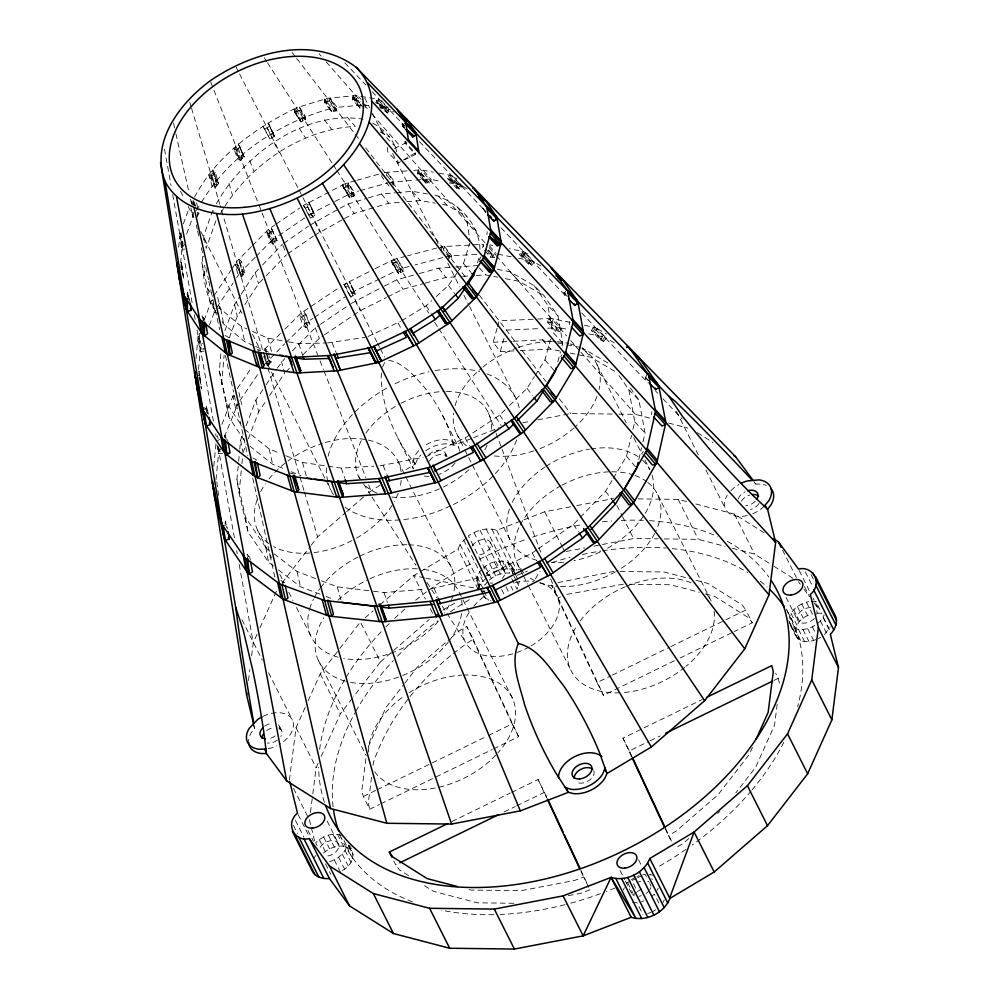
<?xml version="1.0" encoding="UTF-8"?>
<svg xmlns="http://www.w3.org/2000/svg" width="999" height="999" viewBox="0 0 999 999"><rect width="100%" height="100%" fill="white"/><g stroke="black" fill="none" stroke-linecap="round" stroke-linejoin="round"><path stroke-width="0.75" stroke-dasharray="5 3.75" d="M206.431 412.5L206.443 406.593L208.903 415.971M361.401 105.095L334.603 107.567L334.066 111.176L331.843 111.9L324.687 102.635L324.737 99.126L334.066 111.176L336.151 110.926L337.15 107.33L329.995 98.052L328.983 101.648L336.151 110.926L329.995 98.052L336.576 109.353L334.603 107.567C280.344 121.441 229.083 155.132 200.474 204.008M343.019 186.401L349.638 197.665L348.688 194.43L342.582 184.965L343.531 188.187L349.638 197.665L354.158 195.779L354.195 192.27L348.089 182.792L347.977 186.226L345.304 183.566L303.471 205.457L310.414 218.094L314.822 215.384L308.803 202.273L314.822 215.384L308.803 202.273L314.273 213.561L311.114 213.561L308.529 215.322L310.726 216.034L311.114 213.561L331.281 203.297M402.997 271.603L403.047 268.094L396.94 258.616L396.89 262.125L402.997 271.603L398.426 273.414L392.32 263.936L391.383 260.714L397.477 270.18L398.426 273.414L391.733 261.9L394.13 259.365L405.981 256.206M194.518 197.14C216.308 155.832 255.357 127.822 296.491 107.78L296.953 111.201L303.047 120.679L302.597 117.258L305.307 118.369L299.238 106.93L305.307 119.93L299.2 110.452L299.238 106.93L305.344 116.421L305.307 119.93L300.849 121.928L294.755 112.462L293.806 109.241L299.912 118.706L300.849 121.928L294.368 111.076L296.491 107.78L327.447 98.289L355.781 95.579L379.47 99.4L377.197 102.785L387.475 112.987L390.085 109.803L387.075 106.631M324.687 102.635L326.923 101.91L327.447 98.289L324.725 101.149L331.843 111.9L331.88 108.391M354.158 195.779L348.052 186.301L348.089 182.792L354.17 193.806L351.411 193.044L332.617 202.61M527.859 254.071L523.563 251.561L520.654 252.435L521.278 254.945L530.282 264.46L530.344 260.627L521.341 251.111L519.468 254.608L528.459 264.111L531.655 265.235L534.253 262.063L525.249 252.547L522.639 255.732L519.468 254.608M266.533 352.709L269.368 360.664L269.305 363.911L267.944 365.946L265.672 364.972M381.918 174.825L381.88 176.761L385.464 181.393M225.349 524.025L225.412 521.066L227.622 528.908M251.511 246.541L236.651 261.638L236.488 264.735L241.708 276.698L244.855 272.739L241.571 261.576L238.836 259.415L243.057 274.638L239.935 272.802L236.576 277.822M183.192 276.661L181.406 262.35L183.604 275.949M215.647 311.651C205.17 295.367 202.347 274.076 202.347 254.945M203.509 240.085L203.858 235.639L213.249 208.754L213.911 211.751M243.057 274.638L243.294 271.503L238.836 259.415L242.12 270.579L244.855 272.739M203.971 275.949L204.82 265.235M200.512 383.791L198.988 371.066L201.186 384.652M178.609 247.115L180.707 231.156L183.004 243.956L182.043 246.591L180.669 262.6M244.405 440.609L229.008 417.37L219.343 371.004L221.054 351.423M221.541 384.578L224.126 355.282M218.569 495.442L216.558 479.757M196.029 358.728L198.127 336.051L199.101 333.466L202.972 334.153M198.501 369.555L200.424 348.826L202.472 343.431M273.489 566.096L268.581 562.325L247.964 531.78L239.111 493.219L236.913 479.645L238.474 462.912M238.624 461.388L239.623 450.749M239.76 449.225L240.622 440.109L243.356 432.954M239.111 493.219L241.308 469.955M241.895 463.748L242.482 457.542M213.786 466.308L215.971 443.756M216.009 479.607L218.806 451.061L219.792 448.539M193.369 212.65L192.919 216.87L186.139 235.402M187.125 295.117L187.462 292.083L189.947 301.623M206.106 409.615L206.443 406.593L207.63 413.748M225.075 524.088L225.412 521.066L226.586 527.36M248.476 680.494L249.85 669.68M251.611 655.794L253.259 642.757L257.455 633.416M289.385 780.094L296.029 727.784L305.582 706.493M310.464 812.362L312.612 795.429M312.812 793.893L316.121 767.744L318.669 762.062M381.68 373.139L381.106 377.709L382.105 391.059L385.377 406.193A463.611 272.59 -34.4 0 0 405.919 451.773L415.297 464.073L403.571 471.091M329.583 861.638C337.487 859.09 346.029 853.221 347.028 844.355M342.432 870.429C351.848 865.996 356.843 853.646 349.051 845.191M365.884 758.578L361.85 790.346L363.336 796.478L369.742 809.227L379.483 804.482M371.541 777.259L368.269 803.109L369.742 809.227M373.052 765.384L373.426 762.412C391.121 711.201 428.421 668.855 473.114 639.185L466.708 626.435L458.529 631.318L448.126 640.359M418.756 450.699A25.037 16.259 -26.7 0 0 415.184 455.319L413.037 460.114L412.45 464.76A25.037 16.259 -26.7 0 0 413.461 468.943L397.702 437.624M480.194 589.098C475.399 583.204 476.061 574.775 481.63 569.667M482.729 592.469L483.041 590.072M512.724 573.663C515.534 557.092 490.996 559.028 483.466 568.081M511.725 578.696L517.045 589.285L519.168 581.967M777.185 704.382L774.55 725.162L755.719 767.12L735.851 792.806M816.008 639.597C788.873 649.862 789.697 618.681 812.399 614.048L806.418 602.135C799.038 604.47 791.907 609.465 789.285 617.02L795.266 628.92M181.343 269.593L181.231 264.585M180.981 265.397L181.406 262.35L181.543 269.917M182.817 242.02L181.818 249.163L184.553 249.113M441.396 250.262L441.92 246.653L483.504 244.28L482.492 247.877L484.627 247.727L483.141 245.617M448.551 259.54L449.075 255.919L477.822 254.32M379.408 279.008L351.598 292.57L351.198 295.03L348.988 294.305L343.931 284.44L373.738 269.368M216.795 185.352L212.562 170.067L218.581 183.391L217.32 182.392L213.674 183.516L216.795 185.352L217.32 182.392L212.562 170.067L215.297 172.228L218.581 183.391L215.459 187.487L212.05 186.039L208.779 174.887L212.188 176.336L215.459 187.487L208.779 174.887M247.577 558.291L248.102 555.806L247.04 554.22L247.602 557.205M638.798 459.465L641.583 447.714M642.981 441.833L645.079 433.029L638.898 400.124L629.32 386.426M613.324 478.346L626.51 456.231L631.555 435.264M632.991 429.27L634.79 421.778L628.783 389.598L616.895 372.577M651.66 414.735L651.798 411.563M557.842 361.813L560.489 351.71M562 345.941L562.762 343.057L557.966 315.921L544.055 295.741L534.378 285.814L509.989 271.74L495.167 268.943M535.189 375.412L545.004 359.865L550.499 339.185M353.271 95.817L360.402 108.691L352.26 99.413L353.271 95.817L360.389 103.933M418.381 170.042L425.512 182.917L417.37 173.639L418.381 170.042L426.523 179.321L425.512 182.917L429.408 183.042L431.293 179.545L423.139 170.255L421.253 173.751L429.408 183.042M386.263 175.886L387.275 172.278L394.43 181.556L393.419 185.165L390.734 181.681M444.543 246.503L443.531 250.1L450.686 259.378L451.698 255.769L444.543 246.503L451.323 257.093L449.075 255.919L414.972 264.935M488.486 250.387L494.592 257.342L490.634 257.155L491.645 253.559L488.586 250.075M514.06 350.886L500.324 351.536L493.169 342.27L497.165 327.972M497.564 326.548L499.163 320.829L536.276 319.106M500.324 351.536L504.32 337.25M555.781 331.406L547.639 322.128L548.638 318.531L556.793 327.809L555.781 331.406L559.765 331.643L561.638 328.159L553.496 318.868L551.61 322.365L559.765 331.643M569.305 324.737L569.492 321.616M305.894 327.709L301.798 317.257L299.063 315.097L303.159 325.549L305.894 327.709L307.704 325.886L308.654 322.627L305.357 323.376L285.776 342.719M295.017 356.206L295.354 355.07M477.485 262.912L479.595 255.894M480.794 256.993L479.195 260.152M458.479 270.791L463.499 263.499L469.705 243.281M486.938 234.715L487.212 231.681M404.682 128.471L402.659 126.361L403.146 122.914L401.86 123.976L404.508 127.048M256.256 256.281L272.577 239.772L274.925 242.27L275.999 239.186L271.079 227.547L277.073 240.759L273.127 244.131L270.392 241.97L266.296 231.531L269.031 233.691L273.127 244.131L266.296 231.531M215.909 220.717L206.156 248.414L203.858 235.639M196.791 217.557L198.913 213.162L197.702 210.489M183.354 223.876L189.186 207.842M224.925 330.594L234.59 304.395L240.372 295.479M229.308 337.787L237.25 316.346L240.659 311.126M203.983 320.567L211.576 300.499L213.249 300.799L214.248 312.45L209.428 325.125M246.091 425.786L255.931 400.025L265.297 386.026M242.919 452.884L246.166 444.418M248.326 438.773L258.604 411.975L266.196 400.661M221.903 424.413L233.891 393.569L247.715 455.507M224.3 436.963L238.224 403.084M352.26 99.413L354.308 99.176L355.781 95.579L352.697 97.914L360.402 108.691M485.651 248.888L492.782 257.018L494.243 253.409L486.101 244.131M259.99 627.772L277.472 588.811M308.129 700.811L320.229 673.838L338.898 649.7M415.297 464.073L417.32 459.565A25.037 16.259 -26.7 0 1 420.891 454.957M321.216 756.38L340.334 713.798L352.46 698.114M368.269 746.865L385.839 707.704L403.808 684.465M478.933 586.438L479.97 584.128M478.109 589.173L480.182 584.552L486.588 577.472M623.264 890.109L624.387 887.636M657.13 890.534L658.241 888.049M663.111 902.434L664.223 899.949M752.447 747.377L749.3 754.37L718.094 794.729L676.623 830.756L668.443 835.639L671.653 842.02M817.619 623.401L820.379 621.016L824.275 614.897M824.525 634.515L830.269 626.81M243.419 155.844L238.286 143.893L244.28 157.105L243.419 155.844L239.797 156.156L242.145 158.666L243.419 155.844L238.286 143.893L244.28 157.105L240.372 160.577L237.637 158.416L233.541 147.977L236.276 150.137L240.372 160.577L233.541 147.977M646.603 374.575L645.529 379.071L648.563 382.23M380.07 604.82L413.686 575.624L457.979 549.15L460.089 544.592L466.496 537.512M202.372 407.392L206.905 408.666L205.757 411.089L207.954 410.252M382.442 367.033L384.84 362.2M448.489 176.686L449.338 175.075L458.341 184.578L456.456 188.074L447.452 178.571L448.489 176.686L458.341 184.578M352.697 97.914L356.044 99.413L357.929 95.929L360.989 99.413M528.459 264.111L530.344 260.627L520.654 252.435M600.486 340.159L602.36 336.675L593.356 327.173L591.483 330.657L600.486 340.159L603.721 341.346L606.331 338.162L597.315 328.646L594.717 331.83L591.483 330.657M364.997 107.205L366.084 105.22L368.981 105.694M538.424 548.676L573.376 524.438L605.556 491.346L612.537 479.645M535.377 578.921L540.122 571.116M216.383 203.659C243.943 154.833 304.47 109.753 362.999 119.193M642.295 452.984L643.331 451.298M213.511 174.188L212.188 176.336L210.389 172.365L213.511 174.188L215.297 172.228M220.816 212.824L224.088 207.58M224.9 206.256C253.084 162.487 302.522 129.508 355.194 126.311L347.053 117.033M509.565 405.482L527.01 388.374L534.365 376.71M192.357 205.319L191.209 202.298L192.844 199.75L194.83 205.407M196.341 210.439L199.65 205.294M269.243 126.423L267.02 127.722L272.078 137.6L273.863 134.853L268.294 123.189L274.3 136.314L269.955 139.123L263.012 126.486M238.424 265.547L235.015 264.098L238.299 275.249L241.708 276.698L238.424 265.547L241.571 261.576M241.196 294.205L255.232 272.552L258.379 269.28M244.905 304.595L258.516 283.716L264.985 277.01M560.751 356.568L561.825 354.92M214.198 295.454L230.856 270.367M231.681 269.118L236.651 261.638M216.87 307.417L233.154 282.967M266.159 384.752L276.373 369.468M277.223 368.194L284.752 358.541M269.568 395.629L284.765 373.002L281.493 361.838M521.278 254.945L523.563 251.561L509.34 248.739M530.282 264.46L532.567 261.064L542.295 266.758M614.36 342.919L604.607 337.15L602.335 340.534L593.319 331.031L595.604 327.635L606.48 334.066M237.263 388.611L251.835 367.195M239.972 400.512L258.391 373.501M264.535 364.498L284.69 343.793M436.176 296.603L448.464 285.402L457.654 272.015M344.618 285.452L346.541 282.705L353.034 295.617L350.886 297.078L348.988 294.305L351.598 292.57L354.707 292.382L355.319 294.443L353.034 295.617M282.005 582.954L310.252 546.428M311.188 545.217L317.607 536.913L345.429 512.749M252.735 723.788L254.67 728.321L251.311 732.654A25.037 16.259 -26.7 0 0 248.564 740.971M339.835 648.488L360.364 621.94L380.457 661.9L353.396 696.902M404.757 683.241L417.058 667.344L445.804 642.369M487.624 581.58L484.852 585.152L478.871 573.251M314.173 857.641L315.884 855.419M449.238 178.871L459.577 189.123L462.175 185.939L453.171 176.423L450.561 179.608L447.452 178.571M387.475 112.987L378.459 103.471L390.085 109.803L388.474 108.903L386.201 112.3L384.465 112.05L386.351 108.554L377.347 99.051L376.273 101.111L377.197 102.785L378.459 103.471L381.069 100.287L386.076 105.569M240.172 146.653L236.276 150.137L235.689 145.704L235.065 149.188L240.372 160.577M269.031 233.691L272.977 230.307M262.562 264.922L282.48 244.218M266.071 275.899L286.576 254.67M271.129 362.063L269.305 363.911L267.145 364.185L266.184 362.075L269.368 360.664L271.129 362.063L269.48 356.481M252.572 245.467L268.481 229.32L274.825 225M255.17 257.38L239.935 272.802L243.294 271.503M301.798 317.257L305.769 313.948L303.883 311.188L309.865 324.4L307.704 325.886L305.357 323.376L313.099 318.219M292.382 350.861L315.259 327.822L319.118 325.212M285.851 371.915L290.172 367.57M303.147 354.558L319.355 338.274L323.189 335.689M280.444 333.541L262.899 350.924L220.18 205.632M284.827 329.208L301.261 312.924L340.06 287.025M221.141 448.763L218.806 451.061L222.852 451.373M426.036 456.718L465.072 437.999L499.75 415.109L505.194 409.765M401.81 320.654L426.111 305.781L431.705 300.687M346.591 511.738L366.333 494.592M368.656 492.569L380.119 485.114M364.997 617.919L373.114 610.864M380.457 661.9L429.145 619.617M489.46 579.982C494.855 575.149 502.272 572.514 509.515 573.126L503.533 561.226M341.396 835.339C332.305 832.192 322.19 836.275 315.622 842.756L317.62 846.727M323.439 853.071C330.831 846.39 345.791 841.982 352.372 851.81M764.235 506.181L760.501 509.44A25.037 16.259 -26.7 0 1 752.522 513.836M688.811 838.486L683.029 843.506L674.862 848.388M717.607 813.473L719.904 811.475M633.691 894.729L636.438 892.332M651.61 896.503L654.37 894.105L660.351 906.006M567.37 296.503L563.573 292.245L565.534 290.572L564.585 294.842L566.608 296.953M185.052 244.305L182.043 246.591L186.089 246.903M217.707 440.734L219.605 439.31M402.485 124.937L404.695 123.314M439.123 248.689L441.92 246.653L407.492 255.806M264.897 129.246L267.02 127.722M283.716 243.356L308.466 226.124M309.702 225.262L338.698 208.953M310.414 218.094L305.357 208.217L309.752 205.507L306.056 203.684M287.849 253.783L313.336 236.114M314.61 235.227L343.132 219.28M485.452 576.311L532.18 552.996L537.175 549.537M276.061 224.151L299.725 208.004M304.683 217.944L272.577 239.772L275.999 239.186M350.886 297.078L345.829 287.2L350.262 284.565L349.313 281.343L354.707 292.382L349.313 281.343M320.404 324.338L349.987 304.308M351.273 303.434L382.954 286.775M324.463 334.827L360.189 310.701L386.413 297.54M239.423 403.596L236.563 405.519L240.26 406.605M314.385 317.37L345.142 296.878M367.994 336.501L400.524 321.441M404.932 124.975L402.659 126.361L404.957 128.297M570.679 506.78L544.705 511.763L496.715 530.307C487.087 526.96 476.498 530.307 468.394 535.864L488.486 575.824C496.603 570.279 507.205 566.895 516.82 570.304L521.178 568.618M788.823 620.629C790.996 632.954 808.004 630.644 815.621 624.85M818.356 638.698L820.529 637.399M631.38 879.632L635.701 877.047M641.695 888.948L637.362 891.533L632.042 880.956M652.347 911.787L655.594 909.839M442.907 610.152L457.255 601.598M406.281 140.959L404.932 141.758L405.119 143.194L415.409 154.433L404.77 159.778M387.275 147.402L387.824 151.873L398.114 163.112L402.06 160.777M403.371 160.002L415.222 152.997L404.932 141.758L408.666 144.256M294.755 112.462L299.2 110.452M379.47 99.4L376.273 101.111L386.351 108.554L375.474 102.547M343.531 188.187L348.052 186.301M340.035 208.242L348.052 203.958L366.97 198.326M344.505 218.544L354.158 213.436L388.673 203.259L400.736 202.248M392.32 263.936L396.89 262.125M384.353 286.076L396.865 279.757L417.807 273.963M394.48 148.526L405.119 143.194M387.787 296.84L402.972 289.223L423.701 283.541M375.1 268.694L394.13 259.365L394.593 262.787L400.686 272.265L400.237 268.843L409.003 266.521M380.794 278.321L400.237 268.843L403.022 269.368L396.94 258.616M363.336 796.478L375.849 790.371M377.247 789.697L487.137 736.126M488.523 735.451L512.175 723.925L466.708 626.435M674.4 660.739L603.458 695.316L597.04 682.567L610.951 675.786M612.337 675.099L669.38 647.302M670.766 646.628L745.878 610.014L752.297 622.764L734.215 631.58M380.881 803.808L492.157 749.562M493.556 748.888L518.593 736.675L473.114 639.185M679.957 658.029L732.829 632.255M451.86 821.553L510.277 793.069M511.675 792.394L538.099 779.507L547.152 797.914M631.53 756.518L622.964 738.149L702.26 699.5M393.756 860.988L395.679 864.809L398.451 863.461M504.183 811.925L515.309 806.505M516.695 805.831L544.517 792.269M632.017 756.555L629.382 750.898L648.851 741.408M650.249 740.734L659.989 735.988M774.05 680.381L778.221 678.346L775.661 673.251M548.339 319.605L551.261 318.406L571.216 322.552M425.624 450.836A25.037 16.259 -26.7 0 1 449.138 444.056L453.846 445.292L472.202 438.211M473.613 437.662L499.038 427.859M557.892 582.629L613.91 571.391M597.04 682.567L551.56 585.064L557.979 597.827L560.514 596.853M588.711 887.212L583.578 877.01L574.712 880.419L521.228 890.683L470.904 890.059L467.882 889.272M589.997 889.759L581.131 893.181L567.707 895.753M636.875 876.585L639.223 875.686M641.67 901.697L644.018 900.786M647.652 913.598L651.173 912.237M188.998 295.904L187.213 296.591L187.949 294.268L183.404 292.894M224.45 525.549L226.91 524.625M368.419 197.889L381.518 193.993L395.329 192.782M204.258 409.428L206.905 408.666M355.444 180.707L345.304 183.566L345.766 187L351.873 196.466L351.411 193.044L358.554 191.046M356.918 180.295L381.93 173.252M360.015 190.647L387.624 182.917M389.073 182.517L414.298 180.17M419.305 273.551L438.748 268.169L454.195 267.133M425.174 283.129L445.904 277.435L456.568 276.748M431.181 588.686L482.43 577.022M179.795 267.108L181.706 266.708L183.903 280.282M380.057 465.809L423.077 457.33M196.915 375.736L199.263 375.262L198.801 373.226M522.839 422.727L530.332 421.291M537.824 419.855L570.716 413.549L612.662 414.061M576.798 505.606L613.473 498.576M566.333 551.436L584.665 547.914M593.843 546.153L633.566 538.536L658.216 538.836M566.845 594.405L623.376 584.178M806.418 602.135L808.778 601.685M268.344 748.613L270.754 748.151A25.037 16.259 -26.7 0 0 276.81 745.803M642.769 874.774L645.142 874.325L647.14 878.296M327.535 342.932L365.122 337.362M328.983 101.648L324.725 101.149M417.37 173.639L421.253 173.751M396.865 192.645L412.2 191.308L427.347 193.868M406.768 201.736L420.354 200.587L435.127 203.134M373.426 591.258L383.978 592.557L425.087 589.185M380.607 603.808L378.097 604.008L380.157 605.294M384.69 172.465L407.492 170.829M413.711 170.379L420.941 169.855L433.329 172.128M415.821 180.07L429.083 179.133L441.808 181.506M455.744 267.033L477.36 265.584L481.818 266.421M462.662 276.348L470.279 275.861M476.373 275.462L485.514 274.862L497.689 277.185M285.839 455.719L302.51 462.487L341.321 468.119L373.863 466.183M487.037 253.808L496.478 253.858M547.639 322.128L551.61 322.365M493.169 342.27L511.675 341.358M513.224 341.283L542.519 339.86L551.635 341.695M537.824 319.031L551.261 318.406L549.787 322.003L557.929 331.293L559.403 327.684L569.18 329.732M520.154 350.599L550.674 349.138L559.64 350.961M506.318 330.095L539.959 328.571M547.614 328.221L559.403 327.684L561.051 329.233M288.374 341.845L298.676 343.693L326.011 342.969M200.187 351.336L199.638 338.536L197.889 338.561L200.187 351.336L204.283 351.248M217.033 445.005L218.556 453.521L222.652 453.446M181.718 236.363L179.52 236.401L181.818 249.163L181.718 236.363L179.745 233.816L183.791 234.128M618.818 414.135L635.426 414.348L652.484 418.818M755.069 483.254L755.806 484.053L761.226 484.115A25.037 16.259 -26.7 0 1 766.221 485.427M638.124 498.876L678.184 499.363L687.062 501.698M664.385 538.911L698.276 539.323L724.924 546.303M620.017 571.465L664.248 572.015L689.884 578.721M629.482 584.253L670.654 584.765L699.312 592.27M632.679 902.547L636.925 902.596L642.919 914.51M513.911 903.271L477.31 902.821L433.566 891.358L421.728 883.903M811.151 601.236L819.48 602.297M817.132 613.136L821.777 613.236L815.796 601.336M294.368 111.076L296.953 111.201M200.424 348.826L204.47 349.138L201.398 346.253L199.101 333.466M273.863 134.853L268.294 123.189L274.3 136.314L273.863 134.853L270.642 134.553L272.078 137.6M321.441 580.794L337.237 586.813L371.915 591.071M294.38 474.225L289.91 473.014M380.557 107.605L388.474 108.903L388.561 111.638L378.459 103.471M434.915 195.155C458.466 202.56 479.782 224.201 479.957 250.037M456.456 188.074L458.241 188.374L460.527 184.99L467.557 189.036M442.52 204.408L446.953 205.17L466.633 216.284M218.119 313.124L214.248 312.45L211.576 300.499M257.267 349.55L259.665 349.975L258.853 351.136L255.157 348.601M252.46 331.356L267.782 338.149L286.9 341.583M234.29 396.341L232.917 396.091L235.577 408.042M439.148 173.202L451.511 175.474L457.067 178.659M449.325 182.904L460.527 184.99L460.989 187.375L450.561 179.608L459.577 189.123M505.294 278.646L518.993 281.256L544.055 295.741M388.711 360.314C403.983 362.987 414.485 376.336 424.35 387.2A463.611 270.879 -16.4 0 1 449.375 430.594L453.846 445.292M489.835 244.867L492.832 245.467M497.952 254.158L511.201 256.805M518.568 258.266L532.567 261.064L533.291 263.237M557.717 342.919L565.322 344.455M566.833 344.755L577.472 346.903M570.104 353.084L591.046 357.33L617.507 372.877M424.388 577.809L413.686 575.624L425.462 599.05M425.911 578.121L477.897 588.748L457.979 549.15M584.502 325.324L595.604 327.635L592.769 328.284L593.319 331.031M588.786 333.841L604.607 337.15L605.506 339.161M668.618 423.039L687.774 428.059M695.941 504.02L734.427 514.098L764.148 532.804M459.465 451.198A25.037 16.259 -26.7 0 0 455.906 443.581L451.998 441.121L447.003 439.81A25.037 16.259 -26.7 0 0 423.489 446.59M732.317 548.239L754.52 554.058L772.614 565.446M695.916 580.307L707.991 583.466L742.157 604.982L745.878 610.014M705.356 593.856L714.397 596.216L748.576 617.732L752.297 622.764M483.516 595.716L485.489 598.376L491.096 600.961M653.471 875.386L649.6 874.375L652.26 879.669M190.534 199.251L191.209 202.298L194.905 203.384L195.579 206.381M391.733 261.9L394.593 262.787M278.396 569.855L300.487 586.788L320.329 594.305M325.999 596.453L333.079 599.138M274.188 553.908L297.015 571.478L315.684 578.596M280.856 580.544L284.528 582.604M249.738 446.066L272.64 464.26L285.477 469.418M291.171 471.715L301.149 475.736M244.48 429.233L269.168 448.951L280.282 453.459M256.693 460.127L252.997 457.967M218.319 308.029L220.28 308.866L217.607 296.903M198.913 213.162L197.327 212.487L197.577 215.334M222.053 321.566L223.651 324.038L244.805 341.733L254.358 345.916M255.732 346.516L270.754 353.097M228.858 337.674L225.137 335.364M218.369 305.307L220.841 309.153L241.321 326.423L246.89 328.883M351.598 292.57L355.319 294.443L350.262 284.565M372.714 123.239C383.728 128.821 394.118 139.56 396.665 151.773M380.107 131.905L389.21 136.813M392.694 111.376L393.968 112.063M450.561 179.608L462.175 185.939M363.186 107.542L356.044 99.413L361.064 102.31M362.312 103.034L366.084 105.22M607.916 362.999L582.03 347.827L591.046 357.33M266.184 362.075L269.305 363.911L266.021 352.747M404.508 125.537L401.86 123.976L404.895 127.135M697.414 432.704L712.974 442.495M773.9 566.258L793.281 578.458M408.566 875.624L399.4 869.854L395.679 864.809M348.688 194.43L351.873 196.466M397.477 270.18L400.686 272.265M391.845 181.743L393.981 183.154L387.275 172.278M236.913 479.645L245.592 517.482L265.771 547.44L269.38 550.212M248.102 555.806L249.7 557.042L250.262 560.014M217.32 182.392L215.846 181.244L212.562 170.067M269.368 360.664L268.394 359.902L266.346 352.922M265.934 351.523L265.11 348.738L267.844 350.899L269.068 355.082M225.137 438.024L224.575 435.04L227.248 437.949L227.797 440.921M356.044 99.413L360.514 103.309M485.739 211.251L482.704 208.092L485.427 211.251M563.573 292.245L565.596 294.343M648.513 380.607L644.467 376.398L648.301 380.706M485.651 212.725L483.404 209.141M396.116 147.515L386.001 136.988L379.533 126.885M456.955 206.343L466.933 221.191L477.047 231.718M534.378 285.814L547.852 305.394L557.966 315.921M628.783 389.598L638.898 400.124M344.83 62.812L365.821 84.99M372.127 91.633L404.508 125.837M419.468 141.633L486.163 212.063M501.123 227.859L566.758 297.178M581.718 312.962L648.139 383.104M655.569 390.959L657.692 393.194M662.999 398.801L682.105 418.981M522.639 255.732L531.655 265.235M594.717 331.83L603.721 341.346M379.47 106.768L381.468 108.879M437.949 195.667L446.953 205.17M509.989 271.74L518.993 281.256M562.762 343.057L552.472 331.805L547.852 305.394M634.79 421.778L645.079 433.029M494.243 253.409L495.779 255.145M191.209 202.298L194.131 205.619L194.905 203.384L193.531 200.961M489.348 245.729L495.454 252.697M319.093 53.759L321.129 56.081M326.223 61.888L360.876 101.386M363.923 104.858L367.994 109.503M372.065 114.148L485.077 242.969M496.278 255.732L566.595 335.889M570.704 340.572L579.944 351.111M580.968 352.285L635.426 414.348M354.308 99.176L360.427 106.144M419.468 173.451L427.622 182.742L429.083 179.133L430.432 181.106M484.527 250.2L490.634 257.155M412.2 191.308L420.354 200.587M479.395 267.907L485.514 274.862M542.519 339.86L550.674 349.138M463.499 263.499L470.904 272.252M545.004 359.865L555.194 371.915M626.51 456.231L636.7 468.281M292.008 52.373L295.741 57.205M296.678 58.404L354.445 133.279M355.394 134.503L359.178 139.398M365.784 147.977L467.033 279.183M479.32 295.105L546.091 381.643M559.353 398.826L570.716 413.549M386.351 182.555L389.036 186.026M324.275 119.818L331.431 129.083M381.518 193.993L388.673 203.259M438.748 268.169L445.904 277.435M448.464 285.402L454.707 293.594M527.01 388.374L532.367 395.392M605.556 491.346L611.8 499.537M753.995 481.605L755.806 484.053M477.534 583.816L479.508 586.475M798.451 581.718L800.286 584.203M803.933 589.16L809.415 596.615M813.973 602.822L818.543 609.028L813.011 598.001M303.471 205.457L305.357 208.217M343.931 284.44L345.829 287.2M277.073 240.759L271.079 227.547M417.932 171.678L425.512 182.917M426.111 305.781L431.131 313.236M499.75 415.109L503.933 421.316M573.376 524.438L578.396 531.893M219.343 371.004L226.636 403.072L242.47 427.035M264.285 57.792L266.77 61.638M267.595 62.912L332.742 164.061M333.579 165.372L336.101 169.268M336.938 170.567L428.808 313.211M434.69 322.34L438.062 327.56M438.898 328.871L501.098 425.437M299.225 128.159L305.332 137.637M348.052 203.958L354.158 213.436M396.865 279.757L402.972 289.223M358.504 476.173L360.189 478.796M363.574 484.04L371.178 495.829M372.015 497.14L415.959 565.297M426.948 582.33L437.087 598.051M442.157 605.918L464.972 641.308M201.773 262.362L207.667 288.674L212.612 296.353M198.127 336.051L199.638 338.536M397.964 323.002L401.785 329.545M465.072 437.999L469.655 445.841M532.18 552.996L536.763 560.839M324.737 99.126L331.843 111.9M391.383 260.714L398.426 273.414M342.582 184.965L349.638 197.665M293.806 109.241L300.849 121.928M264.073 128.047L269.955 139.123M235.015 264.098L241.708 276.698M236.089 67.108L238.898 72.59M239.598 73.963L298.264 188.474M298.976 189.86L376.898 341.958M377.597 343.331L379.707 347.44M380.407 348.813L384.627 357.043M307.505 206.731L312.562 216.608L311.114 213.561M274.176 142.807L279.233 152.685M314.66 221.815L319.717 231.693M355.132 300.824L360.189 310.701M811.063 574.587L814.522 581.468M805.356 571.865L812.899 586.863M823.226 617.257L829.207 629.17M823.139 617.432L829.133 629.345M804.507 586.663L809.215 596.016M820.379 621.016L826.36 632.916M782.517 550.024L796.378 577.584M801.722 603.945L807.704 615.859M812.374 626.798L815.696 633.403M797.389 606.543L803.371 618.443M807.679 628.608L813.661 640.509M793.718 609.727L799.699 621.628M802.946 629.507L808.928 641.42M786.063 597.315L797.489 620.029M790.946 613.311L796.94 625.212M798.488 629.457L804.47 641.358M786.4 609.128L792.557 621.378M794.605 628.446L800.599 640.347M789.485 621.952L794.817 632.529M791.583 626.535L797.564 638.436M734.427 514.098L754.52 554.058M790.271 625.187L795.591 635.776M676.448 411.413L698.888 456.031M705.906 469.967L725.536 509.003M678.184 499.363L698.276 539.323M597.04 364.672L626.186 422.639M633.828 437.824L642.157 454.383M644.929 459.902L649.787 469.567M657.792 494.917L711.238 601.198A78.222 50.799 -26.7 0 0 704.382 591.495M616.932 505.457L621.79 515.109M622.477 516.483L633.566 538.536M364.71 97.927L369.593 107.642M372.39 113.199L382.867 134.028M392.644 153.471L438.748 245.13M447.827 263.187L459.702 286.788M463.886 295.117L468.781 304.845M469.48 306.231L516.271 399.275M544.705 511.763L562.025 546.216M562.724 547.589L564.797 551.723M622.964 738.149L629.382 750.898M456.418 433.204L464.06 448.389M464.747 449.775L471.69 463.573M472.39 464.96L509.865 539.485M517.17 563.461L519.955 568.98M520.641 570.367L522.727 574.5M523.426 575.886L527.584 584.165M528.284 585.539L570.629 669.742M442.694 415.696L458.454 447.015M451.998 441.121L453.746 444.58M496.715 530.307L516.82 570.304M512.4 566.82L514.398 570.779M510.427 564.148L515.746 574.725M513.186 570.054L515.184 574.025M515.846 575.349L517.844 579.32M491.908 529.083L511.788 568.618M507.405 562.237L513.386 574.15M514.06 576.311L516.058 580.282M516.72 581.593L518.718 585.564M486.151 529.008L506.243 568.968M445.517 453.321L447.115 456.506M490.422 542.594L504.532 570.654M499.075 561.176L505.057 573.076M510.964 586.238L512.949 590.209M480.032 530.182L500.137 570.142M494.33 562.087L500.324 573.988M505.956 586.788L509.278 593.406M473.976 532.517L495.629 575.799M638.498 859.752L641.857 866.433M649.8 883.578L651.123 886.225M501.623 589.373L504.945 595.991M485.302 566.483L491.296 578.384M463.648 539.972L483.054 578.558M477.197 576.96L483.191 588.861M483.866 591.033L488.511 600.287M460.089 544.592L480.182 584.552M476.748 580.569L481.406 589.822M481.493 590.446L483.491 594.417M484.153 595.741L485.489 598.376M480.856 590.421L482.854 594.393M627.697 882.816L633.029 893.406M620.054 870.416L624.75 879.757M625.424 881.093L631.468 893.118A10.639 6.906 -26.7 0 1 631.293 889.372M413.037 460.114L414.772 463.573M398.176 461.6L405.119 475.399M405.806 476.785L451.623 567.882M512.387 698.126L458.928 591.845A78.222 50.799 -26.7 0 0 418.843 568.906M512.175 723.925L518.593 736.675M430.319 608.691L433.091 614.21M180.494 191.171L183.991 198.114M188.174 206.456L193.769 217.557M200.749 231.443L241.958 313.386M252.435 334.215L260.814 350.874M263.611 356.431L325.075 478.633M325.774 480.032L330.657 489.747M257.555 530.132L272.14 559.128M279.77 574.3L283.941 582.592M288.798 592.245L292.957 600.524M296.428 607.429L311.014 636.413M318.319 660.389L366.208 755.631M320.229 673.838L340.334 713.798M241.958 619.73L262.287 660.152M268.594 672.702L292.445 720.104M296.029 727.784L316.121 767.744M348.414 845.179L350.399 849.138M348.501 845.791L353.159 855.057M344.056 840.621L347.377 847.239M346.715 846.752L352.709 858.653M339.161 833.903L342.582 840.696M337.512 834.315L343.506 846.228M345.055 850.474L351.036 862.374M279.508 726.41L281.643 730.669M327.098 821.028L338.511 843.743M333.054 834.265L339.048 846.165M342.282 854.045L348.276 865.946M328.321 835.176L334.303 847.077M338.611 857.242L344.593 869.142M323.626 836.987L329.608 848.888M334.278 859.827L340.272 871.727M293.544 788.361L309.49 820.054L310.964 826.073M319.293 839.572L325.287 851.473M325.512 863.86L330.831 874.45M307.967 830.356L313.349 841.046M298.202 814.61L305.132 828.396M305.831 829.769L309.29 836.663M295.454 820.441L303.771 836.975M293.306 825.236L297.465 833.503M799.175 570.429L809.552 591.108M273.127 244.131L267.495 232.48L268.481 229.32L270.829 231.818L274.925 242.27M557.979 597.827L603.458 695.316M665.634 828.608L671.565 841.333M665.147 828.571L668.443 835.639M580.769 869.979L588.673 886.937M538.099 779.507L546.678 797.876M580.943 871.353L583.578 877.01M193.444 201.099L197.09 209.141M332.093 342.807L336.151 352.572M383.166 465.621L386.638 474.001M434.228 588.436L437.712 596.815M215.459 187.487L210.652 175.687L210.389 172.365M249.7 160.602L253.796 171.054M282.992 245.529L286.064 253.359M315.259 327.822L319.355 338.274M305.769 313.948L309.865 324.4M238.049 148.214L242.145 158.666M303.609 315.434L307.704 325.886M210.801 82.218L258.354 203.496M258.916 204.932L317.794 355.095M320.055 360.864L323.439 369.518M324.013 370.954L365.834 477.622M368.656 484.84L370.916 490.596M488.424 412.849L495.529 431.78M496.078 433.229L501.548 447.789M502.085 449.25L540.884 552.622M550.724 578.833L557.28 596.316M265.11 348.738L266.059 351.386M298.676 343.693L303.034 356.418M341.321 468.119L344.717 478.022M383.978 592.557L387.362 602.447M491.645 253.559L492.782 257.018M228.971 183.279L232.255 194.43M255.232 272.552L258.516 283.716M264.66 354.782L267.944 365.946M189.785 102.285L191.096 106.756M191.533 108.242L219.743 204.158M263.311 352.31L267.507 366.558M267.944 368.057L299.588 475.649M300.025 477.147L303.983 490.596M304.42 492.082L317.607 536.913M267.782 338.149L272.128 353.696M302.51 462.487L306.855 478.022M337.237 586.813L341.583 602.36M311.338 827.584L315.022 842.644M778.221 678.346L779.707 684.477M253.946 725.336L254.67 728.321M200.999 386.813L201.461 388.836L199.263 375.262M241.321 326.423L244.805 341.733M269.168 448.951L272.64 464.26M297.015 571.478L300.487 586.788M234.59 304.395L237.25 316.346M255.931 400.025L258.604 411.975M196.578 202.697L198.252 210.177M238.961 392.582L241.633 404.533M193.169 201.249L193.843 204.246M173.526 123.102L175.574 132.243M175.911 133.766L188.823 191.646M196.254 224.9L197.278 229.47M197.615 230.994L198.626 235.552M201.348 247.727L203.384 256.855M205.757 267.507L208.479 279.683M208.816 281.194L212.213 296.416M212.887 299.425L214.885 308.391M215.222 309.89L219.63 329.67M225.412 355.532L233.554 392.045M252.797 478.234L275.1 578.209M190.921 207.917L192.919 216.87L192.707 212.537M220.841 309.153L223.651 324.038M265.771 547.44L268.581 562.325M203.721 320.492L202.098 315.846L202.66 318.818M225.624 436.663L226.186 439.635M240.622 440.109L242.657 451.461M217.495 435.751L218.007 438.586M164.523 149.188L171.054 185.464M172.677 194.53L192.12 302.697M194.305 314.822L195.13 319.368M197.028 329.982L213.774 423.126M215.684 433.741L216.234 436.775M218.032 446.803L234.515 538.473M236.726 550.749L237.275 553.808M239.198 564.547L253.259 642.757M282.48 581.818L282.867 584.065M207.667 288.674L210.04 302.972M226.636 403.072L229.008 417.37M245.592 517.482L247.964 531.78M188.898 299.987L187.462 292.083L187.587 296.491M466.933 221.191L470.142 241.845M415.222 152.997L415.409 154.433M397.752 160.277L398.114 163.112M218.094 446.416L218.556 453.521M486.975 373.876A103.259 67.058 -26.7 0 1 519.505 409.053M516.645 439.947A103.259 67.058 -26.7 0 1 451.823 505.294M450.474 505.944A103.259 67.058 -26.7 0 1 401.623 519.767M400.087 519.905A103.259 67.058 -26.7 0 1 342.207 504.87M333.479 494.855A103.259 67.058 -26.7 0 1 328.122 482.867M327.747 481.431A103.259 67.058 -26.7 0 1 326.636 465.259M328.122 456.293A103.259 67.058 -26.7 0 1 388.461 387.162M395.104 383.728A103.259 67.058 -26.7 0 1 429.046 371.815M435.027 370.629A103.259 67.058 -26.7 0 1 479.832 371.616M446.503 391.471A72.278 46.941 -26.7 0 1 490.971 432.292M487.087 445.292A72.278 46.941 -26.7 0 1 484.24 450.849M468.918 469.68A72.278 46.941 -26.7 0 1 443.319 487.062M439.373 488.886A72.278 46.941 -26.7 0 1 391.558 496.99M377.123 493.206A72.278 46.941 -26.7 0 1 365.846 486.113M359.927 478.883A72.278 46.941 -26.7 0 1 362.687 438.174M365.909 433.104A72.278 46.941 -26.7 0 1 399.75 403.946M401.036 403.259A72.278 46.941 -26.7 0 1 444.967 391.483M539.897 582.754A51.349 33.354 -26.7 0 1 530.494 646.228M529.183 646.965A51.349 33.354 -26.7 0 1 516.982 652.497M512.799 653.833A51.349 33.354 -26.7 0 1 469.38 647.589A51.349 33.354 -26.7 0 1 470.079 610.926M473.763 606.156A51.349 33.354 -26.7 0 1 485.564 595.429M515.059 582.405A51.349 33.354 -26.7 0 1 533.791 581.518M472.028 546.128A10.639 6.906 -26.7 0 1 484.765 539.46A10.639 6.906 -26.7 0 1 490.359 547.027A10.639 6.906 -26.7 0 1 478.608 555.007M324.413 802.209A250.312 162.562 -26.7 0 1 318.644 767.307M319.63 749.512A250.312 162.562 -26.7 0 1 344.53 679.944M346.191 677.172A250.312 162.562 -26.7 0 1 381.868 631.043M385.989 626.798A250.312 162.562 -26.7 0 1 389.16 623.626M394.617 618.381A250.312 162.562 -26.7 0 1 406.044 608.129M415.621 600.224A250.312 162.562 -26.7 0 1 426.748 591.695M429.258 589.872A250.312 162.562 -26.7 0 1 474.088 562.087M479.607 559.228A250.312 162.562 -26.7 0 1 526.773 539.135M532.617 537.15A250.312 162.562 -26.7 0 1 582.642 524.6M602.385 521.828A250.312 162.562 -26.7 0 1 611.663 520.966M621.266 520.392A250.312 162.562 -26.7 0 1 643.331 520.342M649.475 520.654A250.312 162.562 -26.7 0 1 717.307 536.463M727.322 541.383A250.312 162.562 -26.7 0 1 768.88 577.11M786.812 610.701A250.312 162.562 -26.7 0 1 797.639 706.705M783.84 742.269A250.312 162.562 -26.7 0 1 752.222 789.697M751.211 790.896A250.312 162.562 -26.7 0 1 692.195 845.004M685.963 849.4A250.312 162.562 -26.7 0 1 656.967 867.544M641.845 875.648A250.312 162.562 -26.7 0 1 637.699 877.721M636.313 878.408A250.312 162.562 -26.7 0 1 632.13 880.406M630.731 881.068A250.312 162.562 -26.7 0 1 626.498 883.016M615.047 887.974A250.312 162.562 -26.7 0 1 606.356 891.458M600.524 893.643A250.312 162.562 -26.7 0 1 566.558 904.282M565.022 904.669A250.312 162.562 -26.7 0 1 500.187 914.472M493.818 914.672A250.312 162.562 -26.7 0 1 441.496 910.201M412.425 901.835A250.312 162.562 -26.7 0 1 341.346 837.949M333.092 806.68A250.312 162.562 -26.7 0 1 355.032 712.749M355.806 711.35A250.312 162.562 -26.7 0 1 393.381 660.551M397.59 656.118A250.312 162.562 -26.7 0 1 437.937 620.766M450.437 611.8A250.312 162.562 -26.7 0 1 471.403 598.451M482.267 592.245A250.312 162.562 -26.7 0 1 485.014 590.759M517.22 575.299A250.312 162.562 -26.7 0 1 527.335 571.178M552.135 562.487A250.312 162.562 -26.7 0 1 570.117 557.405M582.454 554.495A250.312 162.562 -26.7 0 1 600.923 551.048M602.447 550.811A250.312 162.562 -26.7 0 1 666.196 548.076M672.177 548.613A250.312 162.562 -26.7 0 1 747.801 572.502M760.339 581.231A250.312 162.562 -26.7 0 1 767.095 586.975M650.774 887.562A10.639 6.906 -26.7 0 1 649.862 889.597M648.339 891.558A10.639 6.906 -26.7 0 1 646.328 893.306M641.383 895.716A10.639 6.906 -26.7 0 1 638.786 896.215M634.215 895.628A10.639 6.906 -26.7 0 1 632.554 894.58M638.111 882.204A10.639 6.906 -26.7 0 1 640.684 881.205M647.851 881.293A10.639 6.906 -26.7 0 1 649.512 882.342M320.13 847.277A10.639 6.906 -26.7 0 1 332.867 840.609A10.639 6.906 -26.7 0 1 338.461 848.176A10.639 6.906 -26.7 0 1 326.698 856.155M486.138 574.175A10.639 6.906 -26.7 0 1 500.774 567.807A10.639 6.906 -26.7 0 1 502.272 578.409M492.719 583.066A10.639 6.906 -26.7 0 1 490.272 583.041M816.608 610.714A10.639 6.906 -26.7 0 1 816.782 614.472M814.36 618.468A10.639 6.906 -26.7 0 1 800.886 622.777A10.639 6.906 -26.7 0 1 798.663 613.573A10.639 6.906 -26.7 0 1 811.737 607.642M759.003 503.421A10.639 6.906 -26.7 0 1 750.524 509.552M741.345 501.161A10.639 6.906 -26.7 0 1 749.824 495.029M278.896 728.159A10.639 6.906 -26.7 0 1 280.906 736.463M277.372 740.172A10.639 6.906 -26.7 0 1 267.382 743.044M266.783 730.481A10.639 6.906 -26.7 0 1 274.325 727.572M747.314 515.521A25.037 16.259 -26.7 0 1 727.26 495.379M730.831 490.759A25.037 16.259 -26.7 0 1 738.848 484.527M455.107 462.999A25.037 16.259 -26.7 0 1 439.223 474.25M429.183 476.323A25.037 16.259 -26.7 0 1 422.29 475.649M263.062 716.333A25.037 16.259 -26.7 0 1 292.045 719.355A25.037 16.259 -26.7 0 1 279.121 744.58M593.718 770.716A10.639 6.906 -26.7 0 1 588.299 780.981A10.639 6.906 -26.7 0 1 575.686 781.505M755.344 501.136A10.639 6.906 -26.7 0 1 745.778 505.794M738.298 498.951A10.639 6.906 -26.7 0 1 745.117 491.783M428.646 454.882A10.639 6.906 -26.7 0 1 440.646 450.262A10.639 6.906 -26.7 0 1 445.691 457.08M429.27 461.101A10.639 6.906 -26.7 0 1 446.578 456.106M278.421 724.949A10.639 6.906 -26.7 0 1 279.683 730.169M275.237 735.913A10.639 6.906 -26.7 0 1 267.695 738.823M264.648 726.236A10.639 6.906 -26.7 0 1 272.19 723.313M714.135 611.238A78.222 50.799 -26.7 0 1 685.938 666.383M684.752 667.357A78.222 50.799 -26.7 0 1 621.291 692.719M619.755 692.794A78.222 50.799 -26.7 0 1 576.036 627.135M580.169 621.016A78.222 50.799 -26.7 0 1 625.162 586.813M626.623 586.213A78.222 50.799 -26.7 0 1 691.083 582.767M463.249 675.074A78.222 50.799 -26.7 0 1 497.952 752.834M495.829 755.144A78.222 50.799 -26.7 0 1 374.737 771.777M368.556 752.185A78.222 50.799 -26.7 0 1 403.134 696.79M409.103 692.744A78.222 50.799 -26.7 0 1 461.713 675.149M408.579 544.78A78.222 50.799 -26.7 0 1 453.708 592.532M452.947 595.491A78.222 50.799 -26.7 0 1 451.585 599.562M449.2 605.057A78.222 50.799 -26.7 0 1 444.667 612.936M438.224 621.415A78.222 50.799 -26.7 0 1 343.756 658.478M337.899 657.18A78.222 50.799 -26.7 0 1 309.278 610.277M309.69 608.803A78.222 50.799 -26.7 0 1 313.436 599.238M314.123 597.877A78.222 50.799 -26.7 0 1 319.655 588.911M320.554 587.687A78.222 50.799 -26.7 0 1 358.541 556.743M359.84 556.093A78.222 50.799 -26.7 0 1 407.08 544.755M647.727 482.38A78.222 50.799 -26.7 0 1 655.369 532.092M654.682 533.466A78.222 50.799 -26.7 0 1 616.695 571.116M615.421 571.853A78.222 50.799 -26.7 0 1 555.806 586.301M552.959 585.988A78.222 50.799 -26.7 0 1 539.935 582.917M534.602 580.644A78.222 50.799 -26.7 0 1 528.371 576.86M524.038 573.164A78.222 50.799 -26.7 0 1 519.592 526.286M520.292 524.912A78.222 50.799 -26.7 0 1 560.826 485.826M562.112 485.127A78.222 50.799 -26.7 0 1 610.202 471.815M611.725 471.79A78.222 50.799 -26.7 0 1 633.678 475M635.027 475.474A78.222 50.799 -26.7 0 1 646.603 481.518M461.588 600.374A78.222 50.799 -26.7 0 1 462.125 607.742M461.588 613.548A78.222 50.799 -26.7 0 1 449.388 640.584M448.464 641.795A78.222 50.799 -26.7 0 1 400.012 676.535M398.539 677.072A78.222 50.799 -26.7 0 1 346.641 681.53M345.204 681.156A78.222 50.799 -26.7 0 1 323.713 617.794M337.974 600.249A78.222 50.799 -26.7 0 1 367.145 580.069M369.967 578.733A78.222 50.799 -26.7 0 1 417.37 568.818M368.394 440.122A78.222 50.799 -26.7 0 1 401.061 471.628M401.198 480.369A78.222 50.799 -26.7 0 1 399.9 487.737M398.139 493.281A78.222 50.799 -26.7 0 1 394.33 501.498M392.008 505.419A78.222 50.799 -26.7 0 1 353.234 539.935M351.948 540.609A78.222 50.799 -26.7 0 1 311.313 552.884M309.765 553.009A78.222 50.799 -26.7 0 1 273.664 546.628M268.756 543.531A78.222 50.799 -26.7 0 1 258.129 497.077M260.677 491.595A78.222 50.799 -26.7 0 1 265.347 483.853M268.981 478.983A78.222 50.799 -26.7 0 1 322.377 443.406M325.312 442.52A78.222 50.799 -26.7 0 1 366.92 439.81M652.085 475.074A78.222 50.799 -26.7 0 1 645.079 513.548M643.531 515.996A78.222 50.799 -26.7 0 1 605.544 549.288M600.249 551.947A78.222 50.799 -26.7 0 1 573.863 560.726M563.623 562.237A78.222 50.799 -26.7 0 1 551.423 562.524M536.763 560.252A78.222 50.799 -26.7 0 1 509.415 509.165M512.287 502.31A78.222 50.799 -26.7 0 1 544.767 467.145M545.978 466.346A78.222 50.799 -26.7 0 1 589.46 449.15M590.933 448.913A78.222 50.799 -26.7 0 1 640.421 458.404M642.532 460.202A78.222 50.799 -26.7 0 1 649.837 469.63M582.217 348.901A78.222 50.799 -26.7 0 1 599.125 389.323M597.002 396.353A78.222 50.799 -26.7 0 1 575.174 426.86M574.05 427.872A78.222 50.799 -26.7 0 1 535.164 450.424M533.691 450.924A78.222 50.799 -26.7 0 1 492.195 455.731M466.483 445.754A78.222 50.799 -26.7 0 1 453.546 412.974M455.094 405.594A78.222 50.799 -26.7 0 1 481.718 368.019M482.904 367.058A78.222 50.799 -26.7 0 1 516.82 347.977M518.294 347.452A78.222 50.799 -26.7 0 1 555.481 341.633M556.955 341.72A78.222 50.799 -26.7 0 1 568.706 343.531M570.142 343.906A78.222 50.799 -26.7 0 1 580.931 348.176M204.783 318.881L203.222 319.817L203.159 317.52L204.783 318.881"/><path stroke-width="1.5" d="M204.708 321.928L204.345 335.664L207.592 333.766L205.632 323.339M753.096 480.382L735.601 456.73L356.106 67.22C312.512 34.391 251.386 52.547 210.227 80.769C179.932 103.172 150.012 141.958 165.072 181.406L235.639 607.18L240.709 644.18A463.611 17.208 78.8 0 0 250.949 706.693L253.734 722.926M177.31 262.437L177.085 265.035L183.966 295.392L199.6 319.205L223.851 338.848L255.145 351.848L291.596 357.455L330.931 355.444L371.328 347.49L408.067 330.145L440.796 308.941L466.595 284.103L483.703 257.555L490.934 231.406L486.738 206.706L474.3 188.536L472.664 187.6L483.978 198.476L496.853 217.233L501.223 242.657L493.893 269.605L476.423 296.965L450 322.602L416.458 344.53L378.746 362.437L337.312 370.791L296.928 373.014L259.49 367.395L227.335 354.17L202.397 334.103L186.338 309.69L179.283 278.621M197.09 384.74L196.853 387.262L205.294 424.1L224.875 453.246L255.182 476.698L294.218 491.72L339.585 497.44L388.386 493.606L438.161 482.03L483.566 459.528L523.638 431.93L554.969 399.95L575.412 365.971L583.541 332.617L577.784 301.436L561.401 277.934L557.355 275.012M186.114 304.183L185.777 307.205L183.404 292.894M205.082 418.681L204.745 421.703L202.372 407.392M224.063 533.154L223.726 536.176L221.353 521.865M253.584 723.85L246.628 695.067L246.915 692.844M165.072 181.406C179.658 209.166 213.586 216.483 242.482 214.161C271.278 210.714 298.551 199.725 322.402 183.341C357.018 159.103 393.206 104.833 356.106 67.22M565.159 787.474L570.978 789.31A25.037 16.259 -26.7 0 0 602.797 773.8L605.069 768.019M235.639 607.18L243.306 630.419L252.61 669.705A463.611 106.806 69.4 0 1 264.223 735.164L266.446 753.571L286.663 780.881L330.594 808.541L386.838 823.276L451.548 824.063L520.317 810.876L568.406 792.319L573.114 793.556A25.037 16.259 -26.7 0 0 604.932 778.046L606.955 773.538L651.336 747.015L704.645 700.699L744.779 648.801L768.993 594.855L775.624 542.544L767.582 509.303L753.97 496.453A463.611 119.88 58.6 0 1 708.216 447.627L682.442 416.383L668.743 396.079L367.557 82.705M289.76 781.593L297.515 813.236C285.077 822.801 293.831 842.357 309.34 838.586L329.433 878.546L349.513 905.868L393.456 933.528L449.687 948.251L514.398 949.05L583.166 935.863L631.156 917.282C646.116 922.015 664.223 912.974 669.867 898.413L714.185 872.002L767.507 825.686L807.642 773.788L831.855 719.842L838.486 667.532L818.381 627.572L810.314 594.405C822.664 584.815 813.96 565.372 798.488 569.043L778.358 541.758L773.189 538.498M309.34 838.586L329.42 865.908L373.351 893.568L429.595 908.291L494.305 909.09L563.074 895.891L611.088 877.384C626.086 881.992 644.043 873.014 649.8 858.516L694.093 832.03L747.414 785.714L787.549 733.828L811.75 679.882L818.381 627.572M838.486 667.532L830.369 634.39C834.752 629.632 838.149 622.752 835.526 616.308L815.434 576.348M177.647 267.52L179.845 281.081L180.407 276.773M195.205 376.061L197.402 389.635L197.952 385.327M214.423 495.891L224.263 538.511L247.34 572.377L283.029 599.225L328.946 616.058L382.23 621.865L439.448 616.42L497.564 601.635L550.674 574.512L597.265 541.258L633.503 502.922L656.917 462.35L665.858 422.589L658.703 385.639L638.823 357.405L627.434 346.466L626.61 347.477M638.099 462.412L636.7 468.281L624.85 488.249M556.331 367.582L555.194 371.915L546.416 385.939M467.694 284.378L473.688 275.537L475.374 269.93M381.094 605.219L385.939 619.355L385.252 621.578L379.92 606.031M437.1 614.485L436.413 616.708L430.032 601.348M337.287 481.655L337.575 480.769L343.306 494.967L342.62 497.202L337.287 481.655L343.306 494.967L338.461 480.844M568.631 299.063L574.7 305.369L576.835 304.071L577.784 301.436M669.655 897.989L694.093 832.03L714.185 872.002M297.252 198.364L518.356 643.468C509.84 663.211 519.78 685.114 524.575 704.607A463.611 407.967 -8.9 0 0 555.544 772.552L568.406 792.319M405.894 120.916L405.544 121.828L407.405 120.267L397.714 110.327M756.206 738.985L768.131 712.412L773.288 671.728L771.815 665.596L706.43 697.464M487.674 214.822L493.743 221.141L495.591 220.017L496.853 217.233M615.871 878.583L635.976 918.543L611.088 877.384L583.166 935.863L563.074 895.891M227.897 452.609L226.798 454.732L223.988 439.847M591.046 529.358L615.372 504.22L621.69 493.568M517.532 420.304L536.825 401.248L543.219 391.046M444.068 311.376L458.279 298.264L465.122 288.162M337.375 496.141L336.713 497.077L331.381 481.518M379.945 620.779L379.383 621.565L374.051 606.006M298.713 489.76L297.065 492.082L292.719 476.548L293.406 475.611L298.713 489.76L294.767 475.636M328.009 600.049L327.435 600.824L331.78 616.358L333.429 614.048L329.882 601.336M764.235 506.181L768.805 500.711A25.037 16.259 -26.7 0 0 759.078 479.87L747.215 480.969A25.037 16.259 -26.7 0 0 741.158 483.304M767.582 509.303L770.941 504.957A25.037 16.259 -26.7 0 0 771.128 488.936M546.94 562.937L582.579 538.099L587.874 532.629M644.143 455.169L652.484 465.034L654.657 464.622L656.917 462.35M479.795 448.164L508.953 428.771L514.31 423.476M412.937 333.304L435.314 319.443L439.697 315.409M561.675 357.667L570.941 368.631L572.927 368.256L575.412 365.971M327.335 614.397L326.473 615.147L322.14 599.6M254.171 462.337L257.642 477.647L260.165 475.437L257.317 462.912M282.867 584.065L282.005 584.815L285.477 600.124L287.999 597.914L285.152 585.389M638.823 359.69L639.822 358.828L630.144 348.901M552.684 269.393L562.375 279.333L561.188 280.332L557.704 277.859M475.212 189.872L484.902 199.812L483.454 201.036L480.044 198.501M480.119 261.238L489.385 272.203L493.893 269.605M619.942 493.031L628.87 504.732L630.731 504.845L633.503 502.922M541.358 390.022L550.287 401.723L551.985 401.823L554.969 399.95M405.694 129.52L412.774 136.9L416.196 134.815L406.069 124.276M571.603 320.342L572.914 319.53L583.204 330.769M649.575 383.279L655.656 389.598L659.065 387.512L648.95 376.985M576.835 304.071L578.121 303.296L568.006 292.757M495.591 220.017L497.165 219.056L487.05 208.529M249.263 573.826L247.577 558.291L246.453 558.941L249.263 573.826L252.51 571.928L250.537 561.5M476.423 296.965L471.703 298.689L462.774 286.988M495.604 589.897L540.571 567.37L537.524 562.15M391.82 857.167L389.26 852.06L447.689 823.588M399.85 862.786L498.613 814.635M665.546 733.278L772.664 681.068M434.84 470.991L473.464 452.385L470.417 447.152M583.541 528.446L592.744 542.12L594.155 542.707L597.265 541.258M375.462 351.423L406.356 337.387L403.309 332.155M564.385 352.485L565.709 351.948L575.886 363.986L570.666 358.753M490.397 233.354L500.686 244.605L497.24 245.966L488.998 236.975M185.227 297.327L187.6 311.613L191.371 310.19L190.185 303.047M209.141 417.395L210.327 424.55L206.556 425.974L204.183 411.675M228.097 531.768L229.283 538.923L225.512 540.334L223.139 526.036M450 322.602L445.417 323.364L437.038 310.926M471.89 446.353L480.269 460.327L483.566 459.528M437.5 604.045L489.885 591.97M386.476 481.168L430.432 472.302M261.9 716.932A25.037 16.259 -26.7 0 0 257.48 719.68L249.176 728.408A25.037 16.259 -26.7 0 0 258.891 749.25L265.934 749.075M654.657 464.622L655.706 464.435L645.516 452.385M572.927 368.256L574.175 368.032L563.973 355.981M480.282 261.214L491.096 271.878L492.619 271.603L482.43 259.553M335.477 358.254L371.091 352.572M381.606 607.18L389.31 608.104L432.842 604.445M337.475 482.367L346.653 483.678L380.357 481.555M296.416 357.929L304.008 359.253L329.483 358.441M266.446 753.571L261.026 753.496A25.037 16.259 -26.7 0 1 248.564 742.107M292.345 831.318L312.437 871.278C315.647 877.359 323.064 879.058 329.433 878.546M441.408 307.018L442.732 307.08L451.935 320.729M551.985 401.823L553.059 401.898L543.231 389.011M630.731 504.845L631.63 504.907L621.815 492.032M341.583 602.36L375.449 606.43M306.855 478.022L311.451 478.671M314.51 479.108L332.879 481.718M279.72 355.02L282.754 355.544M285.789 356.069L288.823 356.606M457.33 886.513L427.16 878.608L392.982 857.092L389.26 852.06M518.356 643.468C539.298 648.738 550.836 669.904 563.536 685.614A463.611 409.69 -40.1 0 1 599 751.373L606.955 773.538M476.798 443.144L486.001 457.842M594.155 542.707L594.842 542.994L585.626 529.32M668.743 396.079L675.561 401.648L696.303 422.102A463.611 30.282 49.2 0 1 740.684 467.982L752.047 480.044M402.485 116.346L406.556 119.006L415.921 133.029L418.906 152.685M399.712 115.921L407.405 120.267M478.496 196.191L484.902 199.812M555.968 275.712L562.375 279.333M412.45 130.22L415.097 131.793L404.995 121.279M627.434 346.466L629.145 347.465L648.588 375.112L655.569 411.351L646.728 450.299L623.688 490.047L588.061 527.597L542.282 560.139L490.147 586.675L433.067 601.073L376.898 606.318L324.613 600.511L279.545 583.903L244.53 557.492L221.89 524.2L212.225 482.317M733.728 455.556L735.601 456.73M489.448 236.513L500.686 244.605M411.513 129.121L415.097 131.793M477.51 193.769L482.33 197.527M492.482 213.137L495.941 215.909L485.839 205.394M573.426 297.215L576.823 300.062L566.708 289.535M406.106 129.271L414.16 136.039M495.504 236.176L500.911 240.834L490.621 229.595M489.148 236.626L499.075 245.23M651.048 378.434L657.704 384.215L647.589 373.701M475.512 292.944L477.684 294.98L467.869 282.118M487.987 261.463L494.43 267.67L484.24 255.632M565.434 353.534L567.519 355.619M399.6 112.612L404.97 118.119M551.123 268.132L559.715 276.948M408.554 131.256L411.588 134.415M489.485 215.459L491.508 217.557M408.354 139.673L418.631 150.911M655.219 409.478L665.496 420.716M372.115 101.548L775.624 542.544M572.764 323.376L583.054 334.628L579.607 335.989L571.366 326.985M655.107 413.374L665.409 424.625L661.95 425.986L653.721 416.995M472.527 289.273L477.684 294.98M551.161 392.17L556.193 397.902L546.378 385.04M433.029 465.134L440.946 480.656M647.19 448.276L657.367 460.327M369.455 122.477L768.993 594.855M471.828 273.351L473.688 275.537M374.238 347.39L381.556 361.101L374.138 346.166M499.088 598.738L500.337 600.224L492.907 585.277M480.269 460.327L480.769 460.914L472.377 446.528M624.887 487.974L634.702 500.849M359.777 144.056L744.779 648.801M455.606 294.755L458.279 298.264M534.153 397.727L536.825 401.248M612.699 500.711L615.372 504.22M833.84 614.01L835.526 616.308M551.723 268.007L567.657 290.909L573.251 321.378L565.222 353.933L545.142 387.075L514.435 418.269L475.174 445.142L430.731 467.082L382.005 478.259L334.253 481.893L289.872 476.186L251.698 461.376L222.065 438.349L202.922 409.802L194.655 373.676L194.892 371.153L195.379 374.163M516.333 416.346L525.524 429.995M589.934 525.624L599.138 539.285M343.718 164.81L704.645 700.699M438.299 310.564L447.502 324.238L438.299 310.564L445.417 323.364M511.975 419.955L521.178 433.628L519.093 432.754L510.714 420.317M431.968 314.473L435.314 319.443M504.77 422.565L508.953 428.771M579.233 533.129L582.579 538.099M228.247 537.375L229.283 538.923M396.878 109.078L405.806 122.502L408.616 141.433M209.278 422.977L210.327 424.55M190.322 308.566L191.371 310.19M418.931 342.907L410.552 328.546L413.698 335.289M544.705 558.429L553.084 572.789M322.402 183.341L651.336 747.015M405.244 331.481L413.636 345.866L404.757 331.306M539.497 561.563L547.889 575.936L539.01 561.388M368.181 348.102L375.612 363.074L368.181 348.102L375.462 362.1L378.746 362.437L375.312 361.126L368.544 347.527M427.634 467.794L435.064 482.754L427.634 467.794L434.94 481.98M334.228 370.966L327.834 355.594L331.381 362.162M294.043 372.577L288.711 357.018L291.496 362.312M410.202 329.395L411.538 331.918M494.405 601.76L487.075 587.449L494.505 602.409L489.473 590.946M812.886 572.902L814.272 575.661M816.445 580.531L836.55 620.491M815.858 585.189L835.951 625.149M813.71 589.984L833.803 629.944M765.234 505.319L766.982 508.778M778.358 541.758L781.131 547.265M811.75 679.882L831.855 719.842M787.549 733.828L807.642 773.788M747.414 785.714L767.507 825.686M604.944 769.005L606.68 772.464M649.8 858.516L669.867 898.413M647.689 863.074L667.794 903.034M644.13 867.681L664.223 907.641M639.385 871.802L659.477 911.762M633.791 875.136L653.895 915.096M627.734 877.472L647.839 917.444M621.628 878.645L641.72 918.605M611.088 877.384L631.156 917.282M565.971 787.999L567.719 791.458M494.305 909.09L514.398 949.05M429.595 908.291L449.687 948.251M373.351 893.568L393.456 933.528M329.42 865.908L349.513 905.868M264.648 749.312L266.383 752.771M303.796 838.523L323.888 878.483M298.788 837.212L318.893 877.172M294.892 834.752L314.985 874.712M432.942 465.584L435.639 471.016M493.007 586.513L498.414 597.377M428.683 468.568L434.765 480.806M374.138 346.74L380.307 359.615M442.732 307.08L444.667 311.126M327.834 355.594L333.341 367.257M490.497 270.604L491.096 271.878M632.679 757.966L664.972 827.197M632.192 757.929L664.485 827.16M547.814 799.325L562.974 831.83M564.285 834.652L580.107 868.568M547.327 799.287L579.62 868.531M384.99 491.633L378.933 478.484L385.327 493.843M436.113 600.299L442.495 615.646L436.388 599.75M384.952 476.785L391.458 492.894L385.352 476.998M333.903 353.883L340.422 370.167L334.315 354.283M288.711 357.018L292.058 364.872M336.738 353.971L338.474 358.154M387.225 475.387L389.548 480.969M438.286 598.201L440.609 603.783M269.992 208.878L520.317 810.876M380.157 605.294L385.939 619.355M295.579 357.642L300.687 370.617L300 372.839L294.668 357.305L300.687 370.617L295.841 356.481M259.365 352.572L264.011 365.497L262.35 367.819L258.017 352.285L264.011 365.497L260.452 352.797M303.034 356.418L304.008 359.253M345.204 479.433L346.653 483.678M388.336 605.282L389.31 608.104M242.482 214.161L451.548 824.063M216.596 213.836L386.838 823.276M252.635 350.811L256.98 366.358L256.681 363.399M287.387 475.212L291.733 490.759M229.495 340.459L232.342 352.984L229.82 355.182L226.336 339.885M194.106 207.942L330.594 808.541M221.89 337.262L225.374 352.585M249.75 459.865L253.234 475.187M277.61 582.442L281.094 597.764M228.084 442.407L230.045 452.834L226.798 454.732L225.474 440.497M201.536 320.779L204.345 335.664L203.434 322.689M176.523 196.878L286.663 780.881M198.314 317.257L201.124 332.168M220.804 436.463L223.614 451.361M243.269 555.644L246.079 570.541M655.381 388.074L655.656 389.598M574.45 303.871L574.7 305.369M178.771 271.491L179.258 274.513M195.866 377.185L196.353 380.207M212.712 481.343L213.199 484.365M213.686 487.387L214.173 490.397M212.762 484.64L214.96 498.214L214.523 490.521M160.514 162.562L246.628 695.067M493.531 219.668L493.743 221.141M255.207 461.438L257.642 477.647M227.834 340.259L229.82 355.182L229.021 340.597M412.599 135.464L412.774 136.9M197.078 380.369L197.402 389.635M187.25 298.089L187.6 311.613M179.82 274.875L179.845 281.081M771.49 580.918A250.312 162.562 -26.7 0 1 627.872 848.588A250.312 162.562 -26.7 0 1 325.949 806.53M338.586 830.868A250.312 162.562 -26.7 0 1 333.491 809.802M769.38 589.11A250.312 162.562 -26.7 0 1 784.327 606.843M752.422 494.542A10.639 6.906 -26.7 0 1 758.653 496.166M262.088 738.199A10.639 6.906 -26.7 0 1 263.249 734.19M574.163 778.258A10.639 6.906 -26.7 0 1 581.243 769.118A10.639 6.906 -26.7 0 1 592.644 769.255M558.516 777.909A25.037 16.259 -26.7 0 1 575.149 756.393A25.037 16.259 -26.7 0 1 601.972 756.73M747.689 490.784A10.639 6.906 -26.7 0 1 756.867 499.175M265.247 738.798A10.639 6.906 -26.7 0 1 262.625 727.984M474.463 298.863L473.151 298.776L464.647 285.976L474.463 298.863M624.675 868.156A10.639 6.906 -26.7 0 0 636.488 855.743A10.639 6.906 -26.7 0 0 619.617 857.317A10.639 6.906 -26.7 0 0 624.675 868.156M790.684 595.067A10.639 6.906 -26.7 0 0 802.497 582.654A10.639 6.906 -26.7 0 0 785.626 584.215A10.639 6.906 -26.7 0 0 790.684 595.067M312.587 828.096A10.639 6.906 -26.7 0 0 324.4 815.684A10.639 6.906 -26.7 0 0 307.53 817.257A10.639 6.906 -26.7 0 0 312.587 828.096M579.77 778.883A10.639 6.906 -26.7 0 0 591.583 766.47A10.639 6.906 -26.7 0 0 574.712 768.044A10.639 6.906 -26.7 0 0 579.77 778.883M244.468 207.317A103.259 67.058 -26.7 0 0 359.116 86.813A103.259 67.058 -26.7 0 0 195.354 102.023A103.259 67.058 -26.7 0 0 244.468 207.317"/></g></svg>
